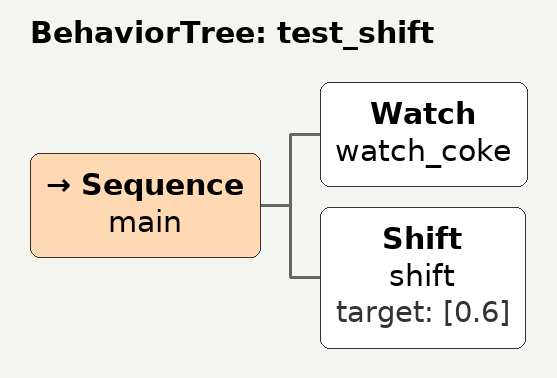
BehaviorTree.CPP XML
<root>
    <BehaviorTree ID="test_shift">
    <Sequence name="main">
        <Watch name="watch_coke"/>
        <Shift name="shift" target="[0.6]"/>
    </Sequence>
    </BehaviorTree>
</root>
